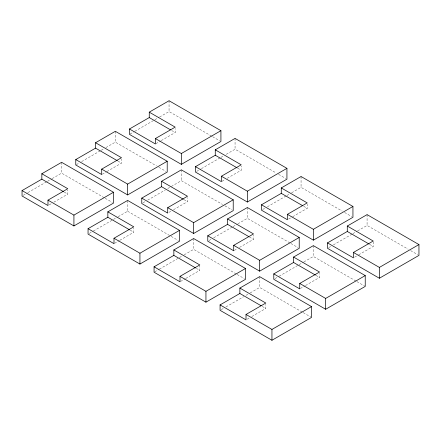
<?xml version="1.0" encoding="UTF-8"?>
<svg xmlns="http://www.w3.org/2000/svg" width="441" height="441" viewBox="0 0 441 441"><rect width="100%" height="100%" fill="white"/><g stroke="black" fill="none" stroke-linecap="round" stroke-linejoin="round"><path stroke-width="0.33" stroke-dasharray="2.21 1.65" d="M118.182 216.707L127.636 211.25L127.636 200.423M119.814 240.301L133.783 232.236L133.783 228.179M23.23 195.308L27.364 192.921M27.959 192.579L46.862 181.67M47.452 181.328L51.586 178.941M52.176 178.599L61.624 173.142L104.556 197.926M76.354 164.642L79.308 162.933M81.668 161.571L100.57 150.657M101.16 150.315L103.525 148.953M105.89 147.586L115.338 142.134L156.478 165.882M130.062 134.064L134.196 131.677M134.792 131.335L154.284 120.084M154.874 119.743L159.008 117.356M159.598 117.014L169.052 111.556L211.978 136.341M49.149 204.883L51.481 203.538M53.808 202.193L67.776 194.128L67.776 190.065M102.279 174.206L106.353 171.852M106.937 171.516L121.484 163.12L121.484 159.058M155.993 143.634L160.651 140.944M161.23 140.607L175.198 132.543L175.198 128.485M89.242 233.421L92.786 231.371M93.376 231.034L112.868 219.778M113.458 219.436L117.593 217.049M196.664 171.4L200.798 169.013M201.388 168.671L220.291 157.757M220.88 157.415L223.835 155.712M226.2 154.344L235.059 149.229L276.198 172.982M142.95 202.843L145.315 201.482M147.68 200.115L165.397 189.884M167.762 188.522L170.717 186.813M171.306 186.477L181.345 180.678L222.49 204.431M114.577 243.327L119.235 240.637M221.999 181.306L224.91 179.625M227.236 178.28L241.205 170.215L241.205 166.158M168.87 212.413L171.202 211.074M173.528 209.729L187.497 201.664L187.497 197.601M154.659 271.871L158.793 269.484M159.383 269.142L178.875 257.886M179.465 257.544L181.83 256.182M184.195 254.815L193.643 249.363L236.574 274.148M208.962 240.516L211.322 239.154M213.687 237.793L232.589 226.878M233.179 226.536L237.313 224.149M237.903 223.808L247.357 218.35L290.288 243.134M262.671 209.508L265.035 208.146M267.395 206.779L286.297 195.865M286.893 195.528L289.252 194.161M291.617 192.8L301.065 187.342L342.21 211.096M180.584 281.435L185.242 278.751M185.826 278.414L199.795 270.35L199.795 265.609M234.298 250.427L237.208 248.746M239.535 247.401L253.503 239.336L253.503 235.279M288.59 219.078L292.085 217.066M292.664 216.729L307.217 208.328L307.217 204.266M221.255 309.637L223.62 308.276M225.985 306.908L243.702 296.677M246.067 295.316L247.836 294.29M250.201 292.929L259.655 287.471L302.581 312.256M274.969 278.629L278.514 276.584M279.103 276.242L298.596 264.986M299.185 264.644L303.32 262.257M303.915 261.915L313.364 256.464L356.295 281.248M328.683 247.616L331.042 246.254M333.407 244.887L352.309 233.978M352.899 233.636L357.034 231.249M357.623 230.908L367.077 225.45L408.217 249.204M247.175 319.212L249.507 317.867M251.833 316.522L265.802 308.457L265.802 304.395M300.304 288.535L304.963 285.845M305.547 285.509L319.516 277.45L319.516 273.387M354.603 257.191L358.092 255.174M358.676 254.837L373.224 246.436L373.224 241.701M278.585 174.36L285.74 178.495M344.592 212.468L351.747 216.603M410.604 250.582L417.759 254.711M212.579 136.688L219.734 140.817M237.671 168.175L241.205 170.215M303.678 206.283L307.217 208.328M369.69 244.397L373.224 246.436M171.659 130.503L175.198 132.543M158.865 167.26L166.02 171.395M290.884 243.482L298.039 247.61M356.89 281.59L364.641 286.066M224.871 205.804L232.027 209.938M117.951 161.075L121.484 163.12M249.38 236.955L253.503 239.336M315.977 275.405L319.516 277.45M183.958 199.619L187.497 201.664M105.151 198.274L112.306 202.402M127.636 211.25L170.568 236.04M171.163 236.382L178.318 240.51M237.17 274.489L244.325 278.624M303.182 312.603L310.933 317.073M64.237 192.089L67.776 194.128M130.249 230.196L133.783 232.236M196.256 268.304L199.795 270.35M262.263 306.418L265.802 308.457M367.077 214.624L367.077 225.45M313.364 245.637L313.364 256.464M301.065 176.516L301.065 187.342M259.655 276.645L259.655 287.471M247.357 207.524L247.357 218.35M235.059 138.402L235.059 149.229M193.643 238.537L193.643 249.363M181.345 169.851L181.345 180.678M169.052 100.73L169.052 111.556M115.338 131.308L115.338 142.134M61.624 162.316L61.624 173.142"/><path stroke-width="0.66" d="M88.057 228.686L88.057 234.099L139.935 264.049L179.509 241.199L179.509 230.373L127.636 200.423L107.847 211.851L107.847 217.264L88.057 228.686L113.993 243.664L113.993 238.25L133.783 226.823L107.847 211.851M139.935 264.049L139.935 253.222L179.509 230.373M41.84 179.151L41.84 173.737L61.624 162.316L113.502 192.265L113.502 203.092L73.923 225.941L22.05 195.991L22.05 190.578L41.84 179.151L63.647 191.747M95.548 148.143L95.548 142.73L115.338 131.308L167.211 161.252L167.211 172.078L127.636 194.933L75.764 164.984L75.764 159.57L95.548 148.143L117.361 160.733M149.262 117.571L149.262 112.157L169.052 100.73L220.924 130.679L220.924 141.506L181.345 164.355L129.472 134.406L129.472 128.993L149.262 117.571L170.485 129.819M22.05 190.578L47.986 205.55L47.986 200.137L67.776 188.715L41.84 173.737M75.764 159.57L101.7 174.542L101.7 169.129L121.484 157.707L95.548 142.73M129.472 128.993L155.408 143.97L155.408 138.557L175.198 127.129L149.262 112.157M47.986 200.137L73.923 215.114L113.502 192.265M101.7 169.129L127.636 184.106L167.211 161.252M155.408 138.557L181.345 153.529L220.924 130.679M215.269 155.243L215.269 149.83L235.059 138.402L286.931 168.352L286.931 179.178L247.357 202.028L195.484 172.078L195.484 166.665L215.269 155.243L237.082 167.834M161.56 186.686L161.56 181.273L181.345 169.851L233.223 199.801L233.223 210.627L193.643 233.476L141.77 203.527L141.77 198.114L161.56 186.686L183.368 199.282M195.484 166.665L221.421 181.642L221.421 176.229L241.205 164.802L215.269 149.83M141.77 198.114L167.707 213.086L167.707 207.672L187.497 196.251L161.56 181.273M221.421 176.229L247.357 191.201L286.931 168.352M167.707 207.672L193.643 222.65L233.223 199.801M173.853 255.372L173.853 249.959L193.643 238.537L245.516 268.486L245.516 279.313L205.941 302.162L154.069 272.213L154.069 266.799L173.853 255.372L195.666 267.963M227.567 224.364L227.567 218.951L247.357 207.524L299.23 237.473L299.23 248.3L259.655 271.149L207.777 241.199L207.777 235.786L227.567 224.364L248.79 236.613M281.281 193.351L281.281 187.938L301.065 176.516L352.943 206.465L352.943 217.292L313.364 240.141L261.491 210.192L261.491 204.778L281.281 193.351L302.498 205.605M154.069 266.799L180.005 281.771L180.005 276.358L199.795 264.936L173.853 249.959M207.777 235.786L233.713 250.764L233.713 245.35L253.503 233.923L227.567 218.951M261.491 204.778L287.427 219.75L287.427 214.337L307.217 202.915L281.281 187.938M180.005 276.358L205.941 291.336L245.516 268.486M233.713 245.35L259.655 260.322L299.23 237.473M287.427 214.337L313.364 229.314L352.943 206.465M239.865 293.48L239.865 288.067L259.655 276.645L311.528 306.594L311.528 317.421L271.948 340.27L220.076 310.321L220.076 304.907L239.865 293.48L261.083 305.734M293.574 262.472L293.574 257.059L313.364 245.637L365.236 275.581L365.236 286.407L325.662 309.262L273.789 279.313L273.789 273.9L293.574 262.472L315.387 275.063M347.288 231.464L347.288 226.051L367.077 214.624L418.95 244.573L418.95 255.4L379.376 278.249L327.498 248.3L327.498 242.886L347.288 231.464L369.1 244.055M220.076 304.907L246.012 319.879L246.012 314.466L265.802 303.044L239.865 288.067M273.789 273.9L299.726 288.872L299.726 283.458L319.516 272.036L293.574 257.059M327.498 242.886L353.434 257.864L353.434 252.45L373.224 241.023L347.288 226.051M246.012 314.466L271.948 329.444L311.528 306.594M299.726 283.458L325.662 298.436L365.236 275.581M353.434 252.45L379.376 267.422L418.95 244.573M107.847 217.264L129.66 229.855M113.993 238.25L139.935 253.222M379.376 267.422L379.376 278.249M325.662 298.436L325.662 309.262M313.364 229.314L313.364 240.141M271.948 329.444L271.948 340.27M259.655 260.322L259.655 271.149M247.357 191.201L247.357 202.028M205.941 291.336L205.941 302.162M193.643 222.65L193.643 233.476M181.345 153.529L181.345 164.355M127.636 184.106L127.636 194.933M73.923 215.114L73.923 225.941"/></g></svg>
